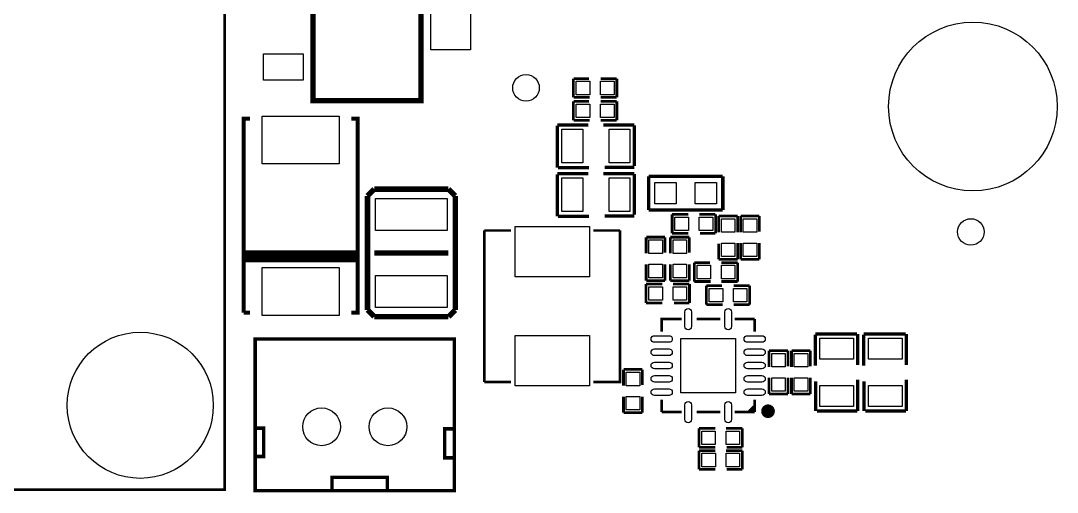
# Model space of a CAD drawing. Extents: x -92 to 136, y -31 to 80.
# Drawn here: x 62.37 to 101.39, y -9.95 to 7.79 of the extents above; entities that cross this region are included whole.
import ezdxf

# ---------------------------------------------------------------- set-up
doc = ezdxf.new("R2010")
doc.units = 0
for name, color, linetype in [('BG_SILKSCREEN_TOP', 85, 'CONTINUOUS'), ('PG_SILKSCREEN_TOP', 85, 'CONTINUOUS'), ('PIN_TOP', 1, 'CONTINUOUS')]:
    doc.layers.add(name, color=color, linetype=linetype)

msp = doc.modelspace()

# ---------------------------------------------------------------- linework, layer by layer
at = {"layer": 'BG_SILKSCREEN_TOP', "const_width": 0.100076}
msp.add_lwpolyline([(70.050406, 70.142354), (-9.949688, 70.142354), (-9.949688, -9.85774), (70.050406, -9.85774), (70.050406, 70.142354)], dxfattribs=at)
at = {"layer": 'PG_SILKSCREEN_TOP'}
for points, const_width in [([(77.43952, 11.89736), (77.43952, 4.78536), (73.37552, 4.78536), (73.37552, 11.89736), (77.43952, 11.89736)], 0.2032), ([(83.17992, 4.90474), (83.17992, 5.61594)], 0.1016), ([(83.185, 5.61594), (83.7692, 5.61594)], 0.1016), ([(84.81314, 5.61594), (84.20354, 5.61594)], 0.1016), ([(84.81314, 4.90474), (84.81314, 5.61594)], 0.1016), ([(83.17992, 4.04876), (83.17992, 4.75996)], 0.1016), ([(83.7946, 4.90474), (83.185, 4.90474)], 0.1016), ([(83.185, 4.75996), (83.7692, 4.75996)], 0.1016), ([(84.81314, 4.90474), (84.20354, 4.90474)], 0.1016), ([(84.81314, 4.75996), (84.20354, 4.75996)], 0.1016), ([(84.81314, 4.04876), (84.81314, 4.75996)], 0.1016), ([(70.76186, -3.19786), (70.76186, 4.1021), (71.00824, 4.1021)], 0.1524), ([(74.81824, 4.1021), (75.06208, 4.1021), (75.06208, -3.19786), (74.81824, -3.19786)], 0.1524), ([(82.57794, 3.86334), (83.74634, 3.86334)], 0.127), ([(83.7946, 4.04876), (83.185, 4.04876)], 0.1016), ([(84.81314, 4.04876), (84.20354, 4.04876)], 0.1016), ([(85.47354, 3.86334), (84.30514, 3.86334)], 0.127), ([(85.47354, 2.32664), (85.47354, 3.85064)], 0.127), ([(82.57794, 2.26314), (82.57794, 3.83794)], 0.127), ([(82.57794, 2.03454), (83.74634, 2.03454)], 0.127), ([(82.57794, 0.43434), (82.57794, 2.00914)], 0.127), ([(83.77174, 2.26314), (82.60334, 2.26314)], 0.127), ([(85.47354, 2.03454), (84.30514, 2.03454)], 0.127), ([(84.35594, 2.27584), (85.47354, 2.27584)], 0.127), ([(85.47354, 0.49784), (85.47354, 2.02184)], 0.127), ([(86.00948, 1.93548), (88.80348, 1.93548)], 0.127), ([(86.00948, 0.66548), (86.00948, 1.93548)], 0.127), ([(88.80348, 1.93548), (88.80348, 0.66548)], 0.127), ([(75.42784, 1.19888), (75.68184, 1.45288)], 0.2032), ([(75.42784, -3.09372), (75.42784, 1.19888)], 0.2032), ([(75.68184, 1.45288), (78.47584, 1.45288)], 0.2032), ([(78.47584, 1.45288), (78.72984, 1.19888)], 0.2032), ([(78.72984, 1.19888), (78.72984, -3.09372)], 0.2032), ([(83.77174, 0.43434), (82.60334, 0.43434)], 0.127), ([(84.35594, 0.44704), (85.47354, 0.44704)], 0.127), ([(88.80348, 0.66548), (86.00948, 0.66548)], 0.127), ([(86.89594, 0.50292), (86.89594, -0.20828)], 0.1016), ([(86.89594, 0.50292), (87.50554, 0.50292)], 0.1016), ([(87.91448, 0.50292), (88.52408, 0.50292)], 0.1016), ([(88.52916, 0.50292), (88.52916, -0.20828)], 0.1016), ([(88.646, 0.4445), (88.646, -0.1651)], 0.1016), ([(89.3572, 0.4445), (88.646, 0.4445)], 0.1016), ([(89.3572, 0.4445), (89.3572, -0.1651)], 0.1016), ([(89.4715, 0.44704), (90.1827, 0.44704)], 0.1016), ([(89.4715, -0.16764), (89.4715, 0.44196)], 0.1016), ([(90.1827, 0.44196), (90.1827, -0.14224)], 0.1016), ([(79.82966, -0.1016), (79.82966, -5.80136)], 0.09906), ([(80.83042, -0.1016), (79.82966, -0.1016)], 0.09906), ([(84.92998, -0.1016), (84.92998, -5.80136), (83.92922, -5.80136)], 0.09906), ([(83.92922, -0.1016), (84.92998, -0.1016)], 0.09906), ([(85.91804, -0.35306), (86.62924, -0.35306)], 0.1016), ([(85.91804, -0.96774), (85.91804, -0.35814)], 0.1016), ([(86.62924, -0.35814), (86.62924, -0.94234)], 0.1016), ([(86.83244, -0.35306), (87.54364, -0.35306)], 0.1016), ([(86.83244, -0.96774), (86.83244, -0.35814)], 0.1016), ([(86.89594, -0.20828), (87.50554, -0.20828)], 0.1016), ([(87.54364, -0.35814), (87.54364, -0.94234)], 0.1016), ([(88.52408, -0.20828), (87.93988, -0.20828)], 0.1016), ([(88.646, -1.18364), (88.646, -0.59944)], 0.1016), ([(89.3572, -0.57404), (89.3572, -1.18364)], 0.1016), ([(89.4715, -1.18618), (89.4715, -0.57658)], 0.1016), ([(90.1827, -1.18618), (90.1827, -0.57658)], 0.1016), ([(70.77964, -0.91948), (75.04684, -0.91948)], 0.1524), ([(70.77964, -1.07188), (75.04684, -1.07188)], 0.1524), ([(70.77964, -1.22428), (75.04684, -1.22428)], 0.1524), ([(78.47584, -0.94742), (75.68184, -0.94742)], 0.2032), ([(89.3572, -1.18872), (88.646, -1.18872)], 0.1016), ([(89.4715, -1.18618), (90.1827, -1.18618)], 0.1016), ([(85.91804, -1.98628), (85.91804, -1.37668)], 0.1016), ([(86.62924, -1.98628), (86.62924, -1.37668)], 0.1016), ([(86.83244, -1.98628), (86.83244, -1.37668)], 0.1016), ([(87.54364, -1.98628), (87.54364, -1.37668)], 0.1016), ([(87.72652, -2.02184), (87.72652, -1.31064)], 0.1016), ([(87.7316, -1.31064), (88.3158, -1.31064)], 0.1016), ([(89.35974, -1.31064), (88.75014, -1.31064)], 0.1016), ([(89.35974, -2.02184), (89.35974, -1.31064)], 0.1016), ([(85.91804, -1.98628), (86.62924, -1.98628)], 0.1016), ([(86.83244, -1.98628), (87.54364, -1.98628)], 0.1016), ([(85.9155, -2.11582), (85.9155, -2.82702)], 0.1016), ([(85.9155, -2.11582), (86.5251, -2.11582)], 0.1016), ([(86.93404, -2.11582), (87.54364, -2.11582)], 0.1016), ([(87.54872, -2.11582), (87.54872, -2.82702)], 0.1016), ([(88.3412, -2.02184), (87.7316, -2.02184)], 0.1016), ([(88.18372, -2.89052), (88.18372, -2.17932)], 0.1016), ([(88.1888, -2.17932), (88.773, -2.17932)], 0.1016), ([(89.35974, -2.02184), (88.75014, -2.02184)], 0.1016), ([(89.81694, -2.17932), (89.20734, -2.17932)], 0.1016), ([(89.81694, -2.89052), (89.81694, -2.17932)], 0.1016), ([(75.68184, -3.34772), (75.42784, -3.09372)], 0.2032), ([(78.72984, -3.09372), (78.47584, -3.34772)], 0.2032), ([(85.9155, -2.82702), (86.5251, -2.82702)], 0.1016), ([(87.54364, -2.82702), (86.95944, -2.82702)], 0.1016), ([(88.7984, -2.89052), (88.1888, -2.89052)], 0.1016), ([(89.81694, -2.89052), (89.20734, -2.89052)], 0.1016), ([(71.00824, -3.19786), (70.76186, -3.19786)], 0.1524), ([(78.47584, -3.34772), (75.68184, -3.34772)], 0.2032), ([(86.50224, -3.90652), (86.50224, -3.43662), (87.25154, -3.43662)], 0.09906), ([(87.81288, -3.43662), (88.71204, -3.43662)], 0.09906), ([(89.25306, -3.43662), (90.00236, -3.43662)], 0.09906), ([(90.00236, -3.90652), (90.00236, -3.43662)], 0.09906), ([(78.69936, -9.89076), (71.19874, -9.89076), (71.19874, -4.191), (78.69936, -4.191), (78.69936, -9.89076)], 0.127), ([(92.28074, -3.99542), (93.85554, -3.99542)], 0.127), ([(92.28074, -5.18922), (92.28074, -4.02082)], 0.127), ([(93.88094, -3.99542), (93.88094, -5.16382)], 0.127), ([(94.10954, -3.99542), (95.68434, -3.99542)], 0.127), ([(94.10954, -5.18922), (94.10954, -4.02082)], 0.127), ([(95.70974, -3.99542), (95.70974, -5.16382)], 0.127), ([(90.54084, -4.62026), (91.25204, -4.62026)], 0.1016), ([(90.54084, -5.23494), (90.54084, -4.62534)], 0.1016), ([(91.25204, -4.62534), (91.25204, -5.20954)], 0.1016), ([(91.3892, -4.62026), (92.1004, -4.62026)], 0.1016), ([(91.3892, -5.23494), (91.3892, -4.62534)], 0.1016), ([(92.1004, -4.62534), (92.1004, -5.20954)], 0.1016), ([(85.0646, -5.32892), (85.7758, -5.32892)], 0.1016), ([(85.0646, -5.9436), (85.0646, -5.334)], 0.1016), ([(85.7758, -5.334), (85.7758, -5.9182)], 0.1016), ([(80.83042, -5.80136), (79.82966, -5.80136)], 0.09906), ([(90.54084, -6.25348), (90.54084, -5.64388)], 0.1016), ([(91.25204, -6.25348), (91.25204, -5.64388)], 0.1016), ([(91.3892, -6.25348), (91.3892, -5.64388)], 0.1016), ([(92.1004, -6.25348), (92.1004, -5.64388)], 0.1016), ([(92.29344, -5.77342), (92.29344, -6.89102)], 0.127), ([(93.88094, -6.89102), (93.88094, -5.72262)], 0.127), ([(94.12224, -5.77342), (94.12224, -6.89102)], 0.127), ([(95.70974, -6.89102), (95.70974, -5.72262)], 0.127), ([(90.54084, -6.25348), (91.25204, -6.25348)], 0.1016), ([(91.3892, -6.25348), (92.1004, -6.25348)], 0.1016), ([(85.0646, -6.96214), (85.0646, -6.35254)], 0.1016), ([(85.7758, -6.96214), (85.7758, -6.35254)], 0.1016), ([(86.50224, -6.46684), (86.50224, -6.93674)], 0.09906), ([(90.00236, -6.93674), (90.00236, -6.46684)], 0.09906), ([(85.0646, -6.96214), (85.7758, -6.96214)], 0.1016), ([(87.25154, -6.93674), (86.50224, -6.93674)], 0.09906), ([(87.81288, -6.93674), (88.71204, -6.93674)], 0.09906), ([(89.25306, -6.93674), (90.00236, -6.93674)], 0.09906), ([(90.00236, -6.69544), (89.77122, -6.92658)], 0.09906), ([(90.00236, -6.8072), (89.87282, -6.93674)], 0.09906), ([(92.34424, -6.89102), (93.86824, -6.89102)], 0.127), ([(94.17304, -6.89102), (95.69704, -6.89102)], 0.127), ([(71.21906, -8.60806), (71.52386, -8.60806), (71.52386, -7.54126), (71.24446, -7.54126)], 0.127), ([(78.66126, -8.65886), (78.33106, -8.65886), (78.33106, -7.56666), (78.68666, -7.56666)], 0.127), ([(87.90686, -7.54888), (87.90686, -8.26008)], 0.1016), ([(87.90686, -7.54888), (88.51646, -7.54888)], 0.1016), ([(88.9254, -7.54888), (89.535, -7.54888)], 0.1016), ([(89.54008, -7.54888), (89.54008, -8.26008)], 0.1016), ([(87.90686, -8.26008), (88.51646, -8.26008)], 0.1016), ([(87.9094, -8.38454), (87.9094, -9.09574)], 0.1016), ([(87.9094, -8.38454), (88.519, -8.38454)], 0.1016), ([(88.92794, -8.38454), (89.53754, -8.38454)], 0.1016), ([(89.535, -8.26008), (88.9508, -8.26008)], 0.1016), ([(89.54262, -8.38454), (89.54262, -9.09574)], 0.1016), ([(76.17206, -9.85266), (76.17206, -9.39546), (74.08926, -9.39546), (74.08926, -9.87806)], 0.127), ([(87.9094, -9.09574), (88.519, -9.09574)], 0.1016), ([(89.53754, -9.09574), (88.95334, -9.09574)], 0.1016)]:
    msp.add_lwpolyline(points, dxfattribs=dict(at, const_width=const_width))
at = {"layer": 'PG_SILKSCREEN_TOP', "const_width": 0.254}
msp.add_lwpolyline([(90.635328, -6.904736, 1), (90.374216, -6.904736, 1), (90.635328, -6.904736)], format="xyb", dxfattribs=at)
at = {"layer": 'PIN_TOP'}
for points in [[(77.80782, 9.97966), (79.30642, 9.97966), (79.30642, 6.70306), (77.80782, 6.70306)], [(71.50862, 6.55066), (73.00722, 6.55066), (73.00722, 5.56006), (71.50862, 5.56006)], [(83.7946, 5.51434), (83.7946, 5.00634), (83.2866, 5.00634), (83.2866, 5.51434)], [(84.709, 5.51434), (84.709, 5.00634), (84.201, 5.00634), (84.201, 5.51434)], [(83.7946, 4.65836), (83.7946, 4.15036), (83.2866, 4.15036), (83.2866, 4.65836)], [(84.709, 4.65836), (84.709, 4.15036), (84.201, 4.15036), (84.201, 4.65836)], [(74.36358, 2.40157), (71.4629, 2.40157), (71.4629, 4.20243), (74.36358, 4.20243)], [(83.53044, 3.71094), (83.53044, 2.44094), (82.74304, 2.44094), (82.74304, 3.71094)], [(85.30844, 3.71094), (85.30844, 2.44094), (84.52104, 2.44094), (84.52104, 3.71094)], [(83.53044, 1.88214), (83.53044, 0.61214), (82.74304, 0.61214), (82.74304, 1.88214)], [(85.30844, 1.88214), (85.30844, 0.61214), (84.52104, 0.61214), (84.52104, 1.88214)], [(86.24443, 0.90043), (86.24443, 1.70053), (87.04453, 1.70053), (87.04453, 0.90043)], [(87.76843, 0.90043), (87.76843, 1.70053), (88.56853, 1.70053), (88.56853, 0.90043)], [(75.72883, 1.10236), (78.42885, 1.10236), (78.42885, -0.09652), (75.72883, -0.09652)], [(87.00008, -0.10668), (87.00008, 0.40132), (87.50808, 0.40132), (87.50808, -0.10668)], [(87.91448, -0.10668), (87.91448, 0.40132), (88.42248, 0.40132), (88.42248, -0.10668)], [(83.77936, -1.85166), (80.98028, -1.85166), (80.98028, 0.04826), (83.77936, 0.04826)], [(88.7476, 0.34036), (89.2556, 0.34036), (89.2556, -0.16764), (88.7476, -0.16764)], [(90.0811, -0.16764), (89.5731, -0.16764), (89.5731, 0.34036), (90.0811, 0.34036)], [(86.52764, -0.96774), (86.01964, -0.96774), (86.01964, -0.45974), (86.52764, -0.45974)], [(87.44204, -0.96774), (86.93404, -0.96774), (86.93404, -0.45974), (87.44204, -0.45974)], [(88.7476, -0.57404), (89.2556, -0.57404), (89.2556, -1.08204), (88.7476, -1.08204)], [(90.0811, -1.08204), (89.5731, -1.08204), (89.5731, -0.57404), (90.0811, -0.57404)], [(74.36358, -3.29819), (71.4629, -3.29819), (71.4629, -1.49733), (74.36358, -1.49733)], [(86.52764, -1.88214), (86.01964, -1.88214), (86.01964, -1.37414), (86.52764, -1.37414)], [(87.44204, -1.88214), (86.93404, -1.88214), (86.93404, -1.37414), (87.44204, -1.37414)], [(88.3412, -1.41224), (88.3412, -1.92024), (87.8332, -1.92024), (87.8332, -1.41224)], [(89.2556, -1.41224), (89.2556, -1.92024), (88.7476, -1.92024), (88.7476, -1.41224)], [(75.72883, -1.79832), (78.42885, -1.79832), (78.42885, -2.9972), (75.72883, -2.9972)], [(86.01964, -2.72542), (86.01964, -2.21742), (86.52764, -2.21742), (86.52764, -2.72542)], [(86.93404, -2.72542), (86.93404, -2.21742), (87.44204, -2.21742), (87.44204, -2.72542)], [(88.7984, -2.28092), (88.7984, -2.78892), (88.2904, -2.78892), (88.2904, -2.28092)], [(89.7128, -2.28092), (89.7128, -2.78892), (89.2048, -2.78892), (89.2048, -2.28092)], [(83.77936, -5.95122), (80.98028, -5.95122), (80.98028, -4.0513), (83.77936, -4.0513)], [(89.27719, -4.16179), (89.27719, -6.21157), (87.22741, -6.21157), (87.22741, -4.16179)], [(93.72854, -4.94792), (92.45854, -4.94792), (92.45854, -4.16052), (93.72854, -4.16052)], [(95.55734, -4.94792), (94.28734, -4.94792), (94.28734, -4.16052), (95.55734, -4.16052)], [(91.15044, -5.23494), (90.64244, -5.23494), (90.64244, -4.72694), (91.15044, -4.72694)], [(91.9988, -5.23494), (91.4908, -5.23494), (91.4908, -4.72694), (91.9988, -4.72694)], [(85.6742, -5.9436), (85.1662, -5.9436), (85.1662, -5.4356), (85.6742, -5.4356)], [(91.15044, -6.14934), (90.64244, -6.14934), (90.64244, -5.64134), (91.15044, -5.64134)], [(91.9988, -6.14934), (91.4908, -6.14934), (91.4908, -5.64134), (91.9988, -5.64134)], [(93.72854, -6.72592), (92.45854, -6.72592), (92.45854, -5.93852), (93.72854, -5.93852)], [(95.55734, -6.72592), (94.28734, -6.72592), (94.28734, -5.93852), (95.55734, -5.93852)], [(85.6742, -6.858), (85.1662, -6.858), (85.1662, -6.35), (85.6742, -6.35)], [(88.011, -8.15848), (88.011, -7.65048), (88.519, -7.65048), (88.519, -8.15848)], [(88.9254, -8.15848), (88.9254, -7.65048), (89.4334, -7.65048), (89.4334, -8.15848)], [(88.01354, -8.99414), (88.01354, -8.48614), (88.52154, -8.48614), (88.52154, -8.99414)], [(88.92794, -8.99414), (88.92794, -8.48614), (89.43594, -8.48614), (89.43594, -8.99414)]]:
    msp.add_lwpolyline(points, close=True, dxfattribs=at)
for points in [[(87.37854, -3.71221), (87.37854, -3.16103, -1), (87.62746, -3.16103), (87.62746, -3.71221, -1)], [(88.87714, -3.71221), (88.87714, -3.16103, -1), (89.12606, -3.16103), (89.12606, -3.71221, -1)], [(86.22665, -4.06146), (86.77783, -4.06146, -1), (86.77783, -4.31038), (86.22665, -4.31038, -1)], [(89.72677, -4.06146), (90.27795, -4.06146, -1), (90.27795, -4.31038), (89.72677, -4.31038, -1)], [(86.22665, -4.56184), (86.77783, -4.56184, -1), (86.77783, -4.81076), (86.22665, -4.81076, -1)], [(89.72677, -4.56184), (90.27795, -4.56184, -1), (90.27795, -4.81076), (89.72677, -4.81076, -1)], [(86.22665, -5.06222), (86.77783, -5.06222, -1), (86.77783, -5.31114), (86.22665, -5.31114, -1)], [(89.72677, -5.06222), (90.27795, -5.06222, -1), (90.27795, -5.31114), (89.72677, -5.31114, -1)], [(86.22665, -5.5626), (86.77783, -5.5626, -1), (86.77783, -5.81152), (86.22665, -5.81152, -1)], [(89.72677, -5.5626), (90.27795, -5.5626, -1), (90.27795, -5.81152), (89.72677, -5.81152, -1)], [(86.22665, -6.06044), (86.77783, -6.06044, -1), (86.77783, -6.30936), (86.22665, -6.30936, -1)], [(89.72677, -6.06044), (90.27795, -6.06044, -1), (90.27795, -6.30936), (89.72677, -6.30936, -1)], [(87.37854, -7.21233), (87.37854, -6.66115, -1), (87.62746, -6.66115), (87.62746, -7.21233, -1)], [(88.87714, -7.21233), (88.87714, -6.66115, -1), (89.12606, -6.66115), (89.12606, -7.21233, -1)]]:
    msp.add_lwpolyline(points, format="xyb", close=True, dxfattribs=at)
for centre, radius in [((98.218498, 4.56438), 3.175), ((81.3943, 5.26542), 0.50038), ((98.14052, -0.15748), 0.50038), ((66.872866, -6.6802), 2.750058), ((73.6981, -7.49046), 0.7112), ((76.19746, -7.49046), 0.7112)]:
    msp.add_circle(centre, radius, dxfattribs=at)

doc.saveas('drawing.dxf')
